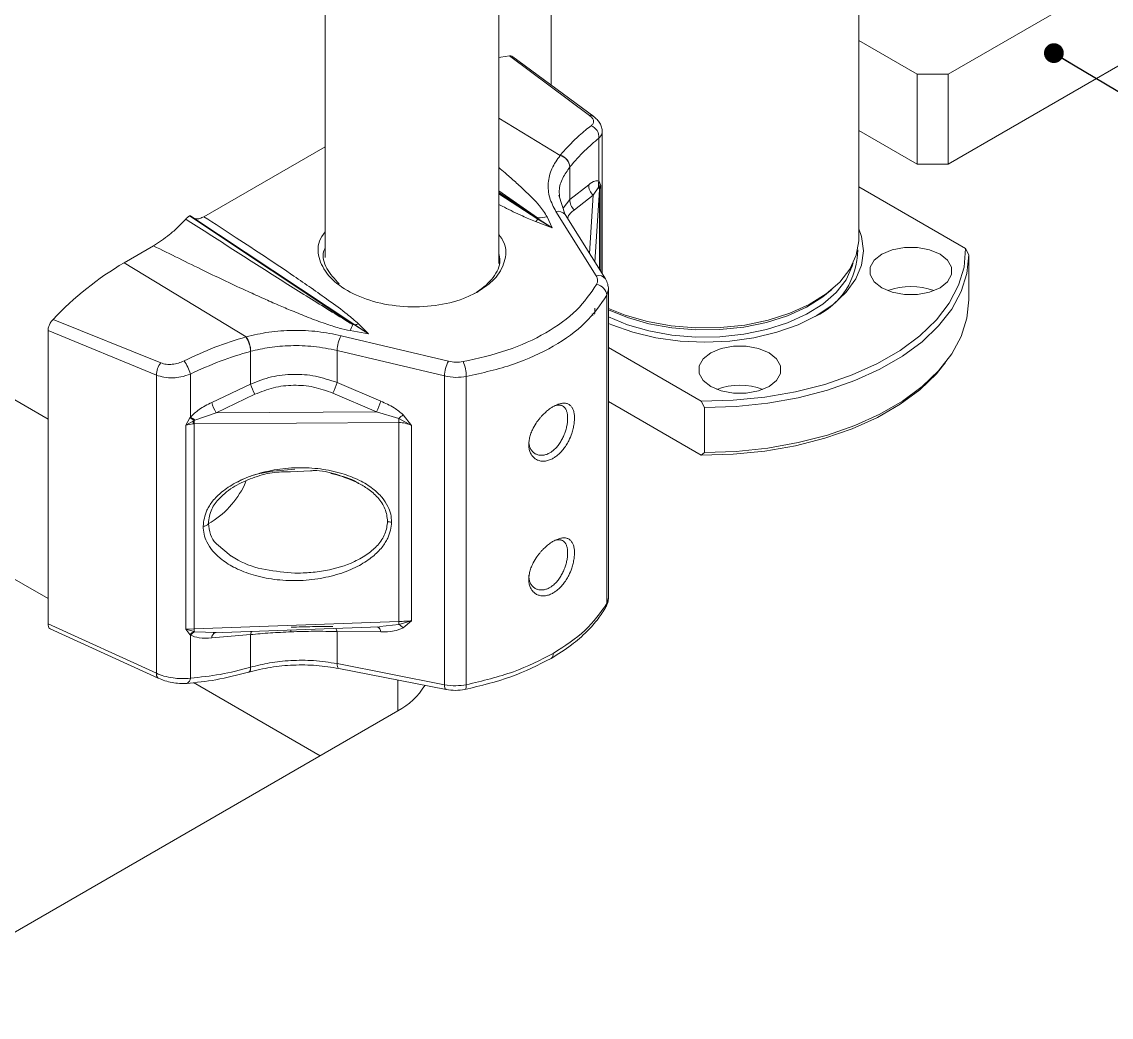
# Model space of a CAD drawing. Header units: millimetres. Extents: x 29 to 2500, y -68 to 1852.
# Drawn here: x 642.2 to 741.3, y 1274.1 to 1364.6 of the extents above; entities that cross this region are included whole.
import ezdxf

# ---------------------------------------------------------------- set-up
doc = ezdxf.new("R2010")
doc.units = ezdxf.units.MM
doc.header["$LTSCALE"] = 6
doc.layers.add('12', color=4, linetype='Continuous')
doc.dimstyles.new('SLDDIMSTYLE4', dxfattribs={"dimtxt": 0.18, "dimasz": 4.5, "dimexe": 0, "dimexo": 0.0625, "dimgap": 0, "dimtad": 0, "dimtih": 1, "dimtoh": 1, "dimdec": 0, "dimrnd": 1e-09, "dimzin": 0, "dimdsep": 46, "dimtxsty": 'Standard', "dimsah": 1, "dimcen": 0.09, "dimadec": 0, "dimazin": 0, "dimtfac": 4.5, "dimtdec": 0, "dimtofl": 0, "dimtmove": 0, "dimatfit": 3, "dimfxl": 0, "dimfrac": 2, "dimtolj": 1, "dimtzin": 0, "dimarcsym": 0})
doc.dimstyles.new('SLDDIMSTYLE5', dxfattribs={"dimtxt": 0.18, "dimasz": 1.8, "dimexe": 0, "dimexo": 0.0625, "dimgap": 0, "dimtad": 0, "dimtih": 1, "dimtoh": 1, "dimdec": 0, "dimrnd": 1e-09, "dimzin": 0, "dimdsep": 46, "dimtxsty": 'Standard', "dimblk1": 'DOT', "dimblk2": 'DOT', "dimsah": 1, "dimcen": 0.09, "dimadec": 0, "dimazin": 0, "dimtfac": 1.8, "dimtdec": 0, "dimtofl": 0, "dimtmove": 0, "dimatfit": 3, "dimldrblk": 'DOT', "dimfxl": 0, "dimfrac": 2, "dimtolj": 1, "dimtzin": 0, "dimarcsym": 0})

# ---------------------------------------------------------------- blocks, each defined once
blk = doc.blocks.new('_Dot')
at = {"color": 0, "linetype": 'ByBlock', "lineweight": -2}
blk.add_line((-0.5, 0), (-1, 0), dxfattribs=at)
at = {"color": 0, "linetype": 'ByBlock', "const_width": 0.5}
blk.add_lwpolyline([(-0.25, 0, 1), (0.25, 0, 1)], format="xyb", close=True, dxfattribs=at)

msp = doc.modelspace()

# ---------------------------------------------------------------- linework, layer by layer
at = {"color": 7, "linetype": 'Continuous', "lineweight": 18}
for p, q in [((726.516, 1359.833), (801.47, 1403.103)), ((726.516, 1351.668), (801.47, 1394.937)), ((685.626, 1342.641), (685.626, 1394.29)), ((690.384, 1390.66), (690.384, 1358.86)), ((718.384, 1344.838), (718.384, 1390.66)), ((669.826, 1387.534), (669.826, 1343.159)), ((718.384, 1362.895), (723.688, 1359.833)), ((693.878, 1356.095), (686.607, 1361.514)), ((694.265, 1355.992), (686.908, 1361.429)), ((723.688, 1351.668), (723.688, 1359.833)), ((723.688, 1359.833), (726.516, 1359.833)), ((726.516, 1359.833), (726.516, 1351.668)), ((691.219, 1352.459), (685.626, 1355.856)), ((694.246, 1356.007), (694.265, 1355.992)), ((718.384, 1354.73), (723.688, 1351.668)), ((694.749, 1354.026), (694.749, 1350.115)), ((695.049, 1341.675), (695.049, 1354.627)), ((669.826, 1353.245), (658.806, 1346.884)), ((691.228, 1352.469), (691.219, 1352.459)), ((692.101, 1351.403), (692.109, 1351.412)), ((692.109, 1351.412), (692.109, 1348.444)), ((726.516, 1351.668), (723.688, 1351.668)), ((693.817, 1349.791), (692.109, 1348.444)), ((694.749, 1350.115), (694.772, 1350.082)), ((694.772, 1350.082), (694.919, 1349.721)), ((689.168, 1346.776), (685.626, 1349.227)), ((685.626, 1349.095), (689.168, 1346.776)), ((689.215, 1346.682), (685.626, 1349.047)), ((685.626, 1348.958), (689.178, 1346.659)), ((691.667, 1347.06), (691.111, 1348.841)), ((691.166, 1348.72), (691.159, 1348.841)), ((694.218, 1348.852), (692.51, 1347.506)), ((694.218, 1348.852), (693.887, 1343.524)), ((694.72, 1349.588), (694.218, 1348.852)), ((694.383, 1342.736), (694.792, 1349.329)), ((694.736, 1349.595), (694.72, 1349.588)), ((694.756, 1349.615), (694.736, 1349.595)), ((694.919, 1349.721), (694.756, 1349.615)), ((694.792, 1349.329), (694.796, 1349.383)), ((694.792, 1342.085), (694.792, 1349.329)), ((694.796, 1349.383), (694.919, 1349.721)), ((694.919, 1349.721), (694.919, 1341.882)), ((728.092, 1343.983), (718.384, 1349.587)), ((692.109, 1348.444), (691.479, 1347.661)), ((672.349, 1337.067), (657.503, 1346.948)), ((657.503, 1346.948), (672.506, 1337.036)), ((672.543, 1337.055), (657.621, 1346.942)), ((689.168, 1346.776), (689.215, 1346.682)), ((690.036, 1346.866), (690.477, 1345.87)), ((694.5, 1341.504), (690.831, 1347.345)), ((695.329, 1341.23), (691.66, 1347.071)), ((690.477, 1345.87), (688.976, 1346.439)), ((689.178, 1346.659), (690.477, 1345.87)), ((690.477, 1345.87), (689.215, 1346.682)), ((654.22, 1344.236), (651.562, 1342.701)), ((728.384, 1343.406), (728.092, 1343.983)), ((728.384, 1339.323), (728.384, 1343.406)), ((662.649, 1335.966), (651.562, 1342.701)), ((695.609, 1340.281), (695.461, 1339.733)), ((695.609, 1312.218), (695.609, 1340.296)), ((695.461, 1311.704), (695.461, 1339.733)), ((694.188, 1337.897), (694.133, 1338.04)), ((645.086, 1337.544), (654.893, 1333.589)), ((672.349, 1337.067), (672.506, 1337.036)), ((672.506, 1337.036), (673.789, 1336.237)), ((673.789, 1336.237), (672.543, 1337.055)), ((672.868, 1337.14), (673.789, 1336.237)), ((644.633, 1336.521), (654.485, 1332.481)), ((644.633, 1336.521), (644.633, 1309.854)), ((662.649, 1335.966), (662.631, 1335.96)), ((671.29, 1336.064), (681.058, 1333.743)), ((673.789, 1336.237), (672.12, 1336.523)), ((695.609, 1334.977), (704.05, 1330.104)), ((663.048, 1334.636), (663.064, 1334.64)), ((663.048, 1334.636), (663.048, 1331.668)), ((670.92, 1334.718), (680.687, 1332.397)), ((670.92, 1331.803), (670.92, 1334.718)), ((726.009, 1333.278), (726.273, 1333.618)), ((654.485, 1332.481), (654.485, 1305.363)), ((657.592, 1328.665), (657.592, 1332.576)), ((680.687, 1332.397), (680.687, 1304.328)), ((682.676, 1332.352), (682.676, 1304.324)), ((638.977, 1331.747), (644.633, 1328.482)), ((663.048, 1331.668), (659.519, 1329.991)), ((674.903, 1330.108), (670.92, 1331.803)), ((663.45, 1330.73), (659.921, 1329.052)), ((674.517, 1329.149), (670.535, 1330.843)), ((704.05, 1325.205), (695.609, 1330.077)), ((704.05, 1330.104), (704.342, 1329.527)), ((659.921, 1329.052), (657.987, 1328.383)), ((659.921, 1329.052), (674.517, 1329.149)), ((676.545, 1328.535), (674.517, 1329.149)), ((704.342, 1329.527), (704.342, 1325.444)), ((657.157, 1327.922), (657.544, 1328.591)), ((657.824, 1328.295), (657.157, 1327.922)), ((657.157, 1327.922), (657.827, 1328.041)), ((657.544, 1328.591), (657.592, 1328.665)), ((657.923, 1328.344), (657.824, 1328.295)), ((657.827, 1328.041), (657.92, 1328.043)), ((657.92, 1328.043), (676.541, 1328.167)), ((657.92, 1328.043), (657.92, 1309.405)), ((657.987, 1328.383), (657.923, 1328.344)), ((676.541, 1310.071), (676.541, 1328.167)), ((677.705, 1327.889), (676.545, 1328.535)), ((677.705, 1327.889), (676.937, 1328.867)), ((657.157, 1309.379), (657.157, 1327.922)), ((677.705, 1310.129), (677.705, 1327.889)), ((704.342, 1325.444), (704.05, 1325.205)), ((666.7, 1323.686), (668.505, 1323.776)), ((659.483, 1319.105), (659.202, 1318.954)), ((661.284, 1316.005), (659.969, 1317.122)), ((661.316, 1316.022), (661.13, 1316.136)), ((638.977, 1315.417), (644.633, 1312.151)), ((695.461, 1311.704), (695.609, 1312.235)), ((676.545, 1309.796), (677.705, 1310.129)), ((676.937, 1309.484), (677.705, 1310.129)), ((654.485, 1305.363), (644.633, 1309.854)), ((644.814, 1309.415), (654.636, 1304.935)), ((657.92, 1309.405), (657.157, 1309.379)), ((657.544, 1308.88), (657.157, 1309.379)), ((657.157, 1309.379), (657.923, 1309.169)), ((676.541, 1310.071), (657.92, 1309.405)), ((657.923, 1309.169), (657.987, 1309.148)), ((657.987, 1309.148), (659.921, 1309.058)), ((659.662, 1309.045), (674.804, 1309.586)), ((670.92, 1309.158), (670.92, 1306.242)), ((670.92, 1309.158), (674.903, 1309.125)), ((674.803, 1309.61), (676.545, 1309.796)), ((657.592, 1308.832), (657.544, 1308.88)), ((657.592, 1304.921), (657.592, 1308.832)), ((659.519, 1308.583), (663.048, 1308.877)), ((663.048, 1305.91), (663.048, 1308.877)), ((680.687, 1304.328), (670.92, 1306.242)), ((662.888, 1305.468), (662.905, 1305.473)), ((663.064, 1305.914), (663.048, 1305.91)), ((671.08, 1305.802), (680.847, 1303.887)), ((657.206, 1304.443), (657.219, 1304.443)), ((657.849, 1304.522), (669.38, 1297.865)), ((676.453, 1301.948), (676.453, 1304.748)), ((676.453, 1301.948), (634.027, 1277.456))]:
    msp.add_line(p, q, dxfattribs=at)
at = {"color": 7, "linetype": 'Continuous', "lineweight": 18, "flags": 128}
for points in [[(686.607, 1361.514), (685.829, 1361.394), (685.626, 1361.355)], [(718.384, 1345.785), (718.626, 1345.092), (718.804, 1343.79), (718.626, 1342.488), (718.098, 1341.218), (717.232, 1340.011), (716.05, 1338.897), (714.58, 1337.904), (712.86, 1337.056), (710.93, 1336.373), (708.84, 1335.873), (706.64, 1335.568), (704.384, 1335.466), (702.128, 1335.568), (699.928, 1335.873), (697.837, 1336.373), (695.908, 1337.056), (695.609, 1337.184)], [(695.609, 1338.54), (697.141, 1337.921), (699.157, 1337.34), (701.308, 1336.953), (703.539, 1336.77), (705.791, 1336.797), (708.007, 1337.031), (710.13, 1337.468), (712.103, 1338.095), (713.877, 1338.897), (715.404, 1339.853), (716.647, 1340.938), (717.571, 1342.124), (718.155, 1343.381), (718.381, 1344.675), (718.384, 1344.838)], [(704.05, 1330.104), (706.961, 1330.184), (709.833, 1330.469), (712.623, 1330.956), (715.289, 1331.636), (717.789, 1332.5), (720.087, 1333.535), (722.148, 1334.725), (723.941, 1336.051), (725.437, 1337.495), (726.616, 1339.034), (727.459, 1340.644), (727.953, 1342.302), (728.092, 1343.983)], [(720.471, 1340.423), (719.781, 1340.97), (719.418, 1341.615), (719.418, 1342.292), (719.781, 1342.936), (720.471, 1343.484), (721.42, 1343.882), (722.536, 1344.091), (723.709, 1344.091), (724.825, 1343.882), (725.774, 1343.484), (726.463, 1342.936), (726.826, 1342.292), (726.826, 1341.615), (726.463, 1340.97), (725.774, 1340.423), (724.825, 1340.024), (723.709, 1339.815), (722.536, 1339.815), (721.42, 1340.024), (720.471, 1340.423)], [(704.342, 1329.527), (707.242, 1329.626), (710.099, 1329.926), (712.873, 1330.423), (715.523, 1331.11), (718.01, 1331.976), (720.296, 1333.01), (722.35, 1334.196), (724.141, 1335.516), (725.642, 1336.951), (726.832, 1338.481), (727.693, 1340.082), (728.213, 1341.732), (728.384, 1343.406)], [(695.609, 1337.769), (697.333, 1337.057), (699.295, 1336.491), (701.389, 1336.114), (703.561, 1335.936), (705.754, 1335.962), (707.912, 1336.19), (709.978, 1336.615), (711.899, 1337.226), (713.626, 1338.007), (715.113, 1338.938), (716.323, 1339.994), (717.223, 1341.149), (717.791, 1342.372), (717.879, 1342.688)], [(695.353, 1341.187), (695.351, 1341.191), (695.336, 1341.218)], [(715.936, 1340.267), (715.113, 1339.591), (713.626, 1338.66), (711.899, 1337.879), (709.978, 1337.268), (707.912, 1336.843), (705.754, 1336.615), (703.561, 1336.589), (701.389, 1336.767), (699.295, 1337.144), (697.333, 1337.71), (695.609, 1338.422)], [(704.342, 1325.444), (707.242, 1325.543), (710.099, 1325.843), (712.873, 1326.34), (715.523, 1327.027), (718.01, 1327.894), (720.296, 1328.927), (722.35, 1330.113), (724.141, 1331.433), (725.642, 1332.869), (726.832, 1334.398), (727.693, 1336), (728.213, 1337.649), (728.384, 1339.323)], [(704.914, 1331.442), (704.225, 1331.99), (703.862, 1332.634), (703.862, 1333.311), (704.225, 1333.956), (704.914, 1334.504), (705.863, 1334.902), (706.979, 1335.111), (708.152, 1335.111), (709.268, 1334.902), (710.218, 1334.504), (710.907, 1333.956), (711.27, 1333.311), (711.27, 1332.634), (710.907, 1331.99), (710.218, 1331.442), (709.268, 1331.044), (708.152, 1330.835), (706.979, 1330.835), (705.863, 1331.044), (704.914, 1331.442)], [(726.009, 1333.278), (725.437, 1332.596), (723.941, 1331.152), (722.148, 1329.826), (720.087, 1328.636), (717.789, 1327.601), (715.289, 1326.737), (712.623, 1326.056), (709.833, 1325.57), (706.961, 1325.285), (704.05, 1325.205)], [(666.729, 1309.133), (666.73, 1309.234), (666.731, 1309.297)], [(671.08, 1305.802), (671.038, 1305.821), (670.991, 1305.879), (670.955, 1305.971), (670.931, 1306.094), (670.92, 1306.242)], [(662.888, 1305.468), (662.93, 1305.489), (662.981, 1305.549), (663.019, 1305.641), (663.042, 1305.763), (663.048, 1305.91)], [(663.064, 1305.914), (663.058, 1305.768), (663.035, 1305.646), (662.998, 1305.553), (662.946, 1305.494), (662.907, 1305.474)], [(654.682, 1304.91), (654.654, 1304.924), (654.636, 1304.935)], [(657.219, 1304.443), (657.263, 1304.449), (657.346, 1304.485), (657.423, 1304.553), (657.491, 1304.651), (657.548, 1304.775), (657.592, 1304.921)], [(680.687, 1304.328), (680.698, 1304.179), (680.722, 1304.056), (680.758, 1303.964), (680.805, 1303.906), (680.847, 1303.887)], [(682.559, 1303.891), (682.595, 1303.911), (682.631, 1303.967), (682.657, 1304.057), (682.672, 1304.177), (682.676, 1304.324)]]:
    msp.add_lwpolyline(points, dxfattribs=at)
at = {"color": 7, "linetype": 'Continuous', "lineweight": 18}
for centre, radius, start, end in [((693.952, 1355.592), 0.508, 54.60354, 98.3795), ((693.623, 1354.108), 1.129, 355.82369, 68.37708), ((690.891, 1351.288), 1.216, 5.40323, 74.35708), ((690.898, 1351.298), 1.217, 5.35629, 74.25396), ((694.931, 1349.711), 1.117, 175.92425, 230.33248), ((695.706, 1349.797), 1.009, 161.62482, 191.95026), ((695.709, 1349.768), 0.988, 161.47257, 190.0949), ((694.115, 1349.326), 0.676, 0.23043, 23.42663), ((694.103, 1349.382), 0.694, 0.14008, 19.68228), ((693.223, 1348.365), 1.117, 175.92425, 230.33248), ((688.392, 1358.514), 11.763, 273.78375, 278.03155), ((691.05, 1346.615), 0.762, 36.78389, 106.64256), ((687.421, 1348.065), 2.25, 313.70581, 321.30593), ((689.314, 1346.485), 0.221, 116.70428, 128.21219), ((711.594, 1343.871), 6.686, 294.83719, 359.85909), ((666.93, 1316.76), 30.152, 120.64384, 136.42399), ((694.718, 1340.777), 0.759, 35.56558, 106.72171), ((694.346, 1339.612), 1.121, 6.19279, 80.62026), ((723.122, 1334.564), 5.971, 69.48489, 110.51511), ((658.868, 1342.436), 14.512, 335.95433, 338.28277), ((672.609, 1336.882), 0.185, 110.91499, 123.85929), ((672.216, 1338.986), 1.958, 279.58927, 289.43471), ((660.711, 1334.627), 2.338, 0.21056, 34.77828), ((660.722, 1334.634), 2.342, 0.15045, 34.65127), ((673.932, 1334.614), 3.014, 151.233, 178.01535), ((656.303, 1332.442), 1.818, 140.85391, 178.76714), ((653.831, 1331.478), 3.918, 16.27197, 35.93567), ((683.699, 1332.293), 3.014, 151.233, 178.01535), ((679.526, 1332.38), 3.15, 359.48809, 24.89811), ((666.804, 1332.721), 3.9, 195.65578, 210.69605), ((665.056, 1333.602), 6.134, 333.27931, 342.94742), ((707.566, 1325.584), 5.971, 69.48489, 110.51511), ((663.275, 1331.044), 3.9, 195.65578, 210.69605), ((669.038, 1331.907), 6.134, 333.27931, 342.94742), ((655.731, 1325.4), 3.67, 53.31962, 60.39348), ((655.195, 1324.888), 4.473, 51.38246, 57.60006), ((645.11, 1328.031), 12.717, 0.04729, 1.19062), ((639.879, 1328.423), 18.045, 358.7953, 359.74958), ((657.685, 1328.558), 18.859, 358.81039, 359.93032), ((679.524, 1325.413), 4.316, 126.83371, 133.66216), ((654.986, 1326.147), 8.355, 302.56026, 336.3544), ((675.857, 1319.842), 0.738, 243.13481, 272.25491), ((658.792, 1319.217), 0.479, 263.52126, 332.18863), ((694.823, 1311.701), 0.638, 331.10912, 0.30936), ((658.498, 1308.021), 1.283, 116.61276, 138.02688), ((658.545, 1308.045), 1.236, 116.85782, 140.45986), ((640.074, 1308.998), 17.85, 0.54671, 1.30487), ((664.027, 1308.677), 0.999, 150.46266, 168.45833), ((669.857, 1308.903), 1.093, 13.4967, 29.61705), ((674.359, 1309.091), 0.545, 3.55553, 63.33088), ((660.657, 1309.699), 15.888, 0.34842, 1.33995), ((676.013, 1308.722), 1.198, 39.49404, 63.63041), ((660.069, 1308.557), 0.551, 116.40025, 177.32675), ((690.104, 1307.123), 0.494, 305.11285, 6.20528), ((654.987, 1305.299), 0.506, 172.76212, 226.01924), ((673.585, 1307.435), 6.191, 297.60006, 329.22659)]:
    msp.add_arc(centre, radius, start, end, dxfattribs=at)
for points, knots in [([(686.907, 1361.429), (686.907, 1361.43), (686.868, 1361.489), (686.759, 1361.518), (686.648, 1361.515), (686.607, 1361.514)], [0, 0, 0, 0, 0.011675, 0.641077, 1, 1, 1, 1]), ([(694.039, 1355.158), (694.109, 1355.222), (694.249, 1355.35), (694.28, 1355.584), (694.176, 1355.838), (693.977, 1356.009), (693.878, 1356.095)], [0, 0, 0, 0, 0.249776, 0.49984, 0.749898, 1, 1, 1, 1]), ([(695.049, 1354.625), (695.038, 1354.755), (695.015, 1355.011), (694.842, 1355.382), (694.59, 1355.723), (694.359, 1355.914), (694.246, 1356.007)], [0, 0, 0, 0, 0.261306, 0.518102, 0.764135, 1, 1, 1, 1]), ([(691.228, 1352.469), (691.47, 1352.745), (691.884, 1353.216), (692.458, 1353.801), (692.983, 1354.297), (693.508, 1354.753), (693.868, 1355.028), (694.039, 1355.158)], [0, 0, 0, 0, 0.256091, 0.437618, 0.610108, 0.814854, 1, 1, 1, 1]), ([(692.109, 1351.412), (692.553, 1351.925), (693.442, 1352.95), (694.314, 1353.668), (694.749, 1354.026)], [0, 0, 0, 0, 0.500375, 1, 1, 1, 1]), ([(694.749, 1354.026), (694.866, 1354.155), (695.041, 1354.346), (695.032, 1354.567), (695.029, 1354.639)], [0, 0, 0, 0, 0.671723, 1, 1, 1, 1]), ([(690.831, 1347.345), (690.613, 1347.764), (690.172, 1348.61), (690.073, 1349.942), (690.372, 1351.256), (690.939, 1352.061), (691.219, 1352.459)], [0, 0, 0, 0, 0.247455, 0.500033, 0.752593, 1, 1, 1, 1]), ([(685.626, 1351.341), (685.818, 1351.181), (686.292, 1350.785), (687.073, 1350.107), (688.146, 1349.124), (689.271, 1348.06), (689.817, 1347.207), (690.036, 1346.866)], [0, 0, 0, 0, 0.113493, 0.279762, 0.473055, 0.789292, 1, 1, 1, 1]), ([(691.159, 1348.841), (691.146, 1348.98), (691.096, 1349.505), (691.393, 1350.386), (691.87, 1351.071), (692.101, 1351.403)], [0, 0, 0, 0, 0.155696, 0.591833, 1, 1, 1, 1]), ([(694.749, 1350.115), (694.628, 1350.137), (694.348, 1350.189), (694.009, 1349.935), (693.817, 1349.791)], [0, 0, 0, 0, 0.432726, 1, 1, 1, 1]), ([(688.976, 1346.439), (688.577, 1346.606), (687.598, 1347.014), (686.503, 1347.555), (685.797, 1347.918), (685.626, 1348.006)], [0, 0, 0, 0, 0.343353, 0.840982, 1, 1, 1, 1]), ([(657.503, 1346.948), (657.472, 1346.929), (657.411, 1346.891), (657.292, 1346.8), (657.209, 1346.715), (657.154, 1346.659)], [0, 0, 0, 0, 0.255599, 0.511198, 1, 1, 1, 1]), ([(657.621, 1346.942), (657.614, 1346.949), (657.603, 1346.959), (657.585, 1346.965), (657.569, 1346.967), (657.553, 1346.966), (657.531, 1346.962), (657.514, 1346.953), (657.503, 1346.948)], [0, 0, 0, 0, 0.2540117, 0.3802573, 0.5065034, 0.6327498, 0.7589966, 1, 1, 1, 1]), ([(658.806, 1346.884), (658.688, 1346.826), (658.412, 1346.692), (658.055, 1346.658), (657.88, 1346.77), (657.815, 1346.811)], [0, 0, 0, 0, 0.320364, 0.747086, 1, 1, 1, 1]), ([(658.806, 1346.884), (659.792, 1346.248), (661.673, 1345.032), (664.408, 1343.232), (666.68, 1341.707), (668.593, 1340.392), (670.213, 1339.24), (671.688, 1338.171), (672.532, 1337.434), (672.868, 1337.14)], [0, 0, 0, 0, 0.201863, 0.385597, 0.566294, 0.677512, 0.791541, 0.916946, 1, 1, 1, 1]), ([(692.51, 1347.506), (692.246, 1347.297), (691.979, 1347.086), (691.889, 1346.757), (691.888, 1346.752)], [0, 0, 0, 0, 0.985774, 1, 1, 1, 1]), ([(657.154, 1346.659), (656.915, 1346.408), (656.437, 1345.904), (655.461, 1345.036), (654.711, 1344.553), (654.22, 1344.236)], [0, 0, 0, 0, 0.256539, 0.513076, 1, 1, 1, 1]), ([(657.154, 1346.659), (658.426, 1345.844), (660.967, 1344.217), (664.783, 1341.787), (668.551, 1339.389), (671.097, 1337.832), (672.349, 1337.067)], [0, 0, 0, 0, 0.25308, 0.505506, 0.756739, 1, 1, 1, 1]), ([(683.754, 1340.069), (683.412, 1339.89), (682.378, 1339.351), (680.213, 1338.769), (677.352, 1338.596), (674.503, 1339.005), (672.023, 1339.944), (670.174, 1341.313), (669.223, 1342.944), (669.09, 1344.428), (669.636, 1345.229), (669.826, 1345.508)], [0, 0, 0, 0, 0.060501, 0.182762, 0.307759, 0.432793, 0.557872, 0.682974, 0.808092, 0.933179, 1, 1, 1, 1]), ([(685.626, 1345.297), (685.812, 1345.03), (686.367, 1344.232), (686.262, 1342.773), (685.435, 1341.219), (684.284, 1340.431), (683.754, 1340.069)], [0, 0, 0, 0, 0.150274, 0.448194, 0.746047, 1, 1, 1, 1]), ([(672.12, 1336.523), (671.784, 1336.596), (670.998, 1336.766), (669.736, 1337.188), (668.308, 1337.716), (666.898, 1338.288), (665.553, 1338.86), (664.222, 1339.446), (661.951, 1340.475), (658.587, 1342.066), (655.75, 1343.476), (654.22, 1344.236)], [0, 0, 0, 0, 0.048376, 0.113326, 0.195381, 0.276045, 0.344181, 0.418866, 0.500121, 0.730315, 1, 1, 1, 1]), ([(671.114, 1340.769), (670.701, 1341.224), (669.857, 1342.152), (669.521, 1343.346), (669.786, 1343.951), (669.826, 1344.042)], [0, 0, 0, 0, 0.449011, 0.916948, 1, 1, 1, 1]), ([(685.626, 1343.525), (685.676, 1343.32), (685.858, 1342.583), (685.216, 1341.328), (684.201, 1340.361), (683.488, 1339.937), (683.4, 1339.885)], [0, 0, 0, 0, 0.152601, 0.548829, 0.944908, 1, 1, 1, 1]), ([(694.5, 1341.504), (694.561, 1341.372), (694.684, 1341.11), (694.58, 1340.849), (694.529, 1340.718)], [0, 0, 0, 0, 0.500028, 1, 1, 1, 1]), ([(695.608, 1340.279), (695.597, 1340.44), (695.575, 1340.763), (695.415, 1341.067), (695.335, 1341.219)], [0, 0, 0, 0, 0.500722, 1, 1, 1, 1]), ([(682.383, 1333.706), (683.745, 1334.011), (686.508, 1334.629), (690.018, 1336.263), (692.867, 1338.3), (693.98, 1339.919), (694.529, 1340.718)], [0, 0, 0, 0, 0.246536, 0.5, 0.753464, 1, 1, 1, 1]), ([(682.676, 1332.352), (684.143, 1332.682), (687.05, 1333.336), (690.707, 1335.049), (693.691, 1337.17), (694.867, 1338.873), (695.461, 1339.733)], [0, 0, 0, 0, 0.252337, 0.5, 0.747664, 1, 1, 1, 1]), ([(694.382, 1338.558), (694.377, 1338.489), (694.368, 1338.331), (694.359, 1338.124), (694.354, 1338.007)], [0, 0, 0, 0, 0.435213, 1, 1, 1, 1]), ([(645.086, 1337.544), (645.014, 1337.46), (644.869, 1337.291), (644.716, 1336.979), (644.642, 1336.714), (644.636, 1336.57), (644.633, 1336.521)], [0, 0, 0, 0, 0.28469, 0.56945, 0.852333, 1, 1, 1, 1]), ([(657.003, 1333.777), (657.933, 1334.214), (659.791, 1335.086), (661.685, 1335.669), (662.631, 1335.96)], [0, 0, 0, 0, 0.5003915, 1, 1, 1, 1]), ([(662.649, 1335.966), (663.328, 1336.121), (664.701, 1336.436), (666.927, 1336.579), (669.171, 1336.487), (670.589, 1336.204), (671.29, 1336.064)], [0, 0, 0, 0, 0.247407, 0.499967, 0.752545, 1, 1, 1, 1]), ([(663.064, 1334.64), (663.629, 1334.771), (664.796, 1335.041), (666.742, 1335.189), (668.842, 1335.129), (670.214, 1334.858), (670.92, 1334.718)], [0, 0, 0, 0, 0.226703, 0.468941, 0.726709, 1, 1, 1, 1]), ([(657.592, 1332.576), (658.492, 1332.988), (660.294, 1333.814), (662.13, 1334.362), (663.048, 1334.636)], [0, 0, 0, 0, 0.4996249, 1, 1, 1, 1]), ([(654.893, 1333.589), (655.054, 1333.539), (655.375, 1333.439), (655.933, 1333.447), (656.493, 1333.554), (656.833, 1333.703), (657.003, 1333.777)], [0, 0, 0, 0, 0.250102, 0.50016, 0.750224, 1, 1, 1, 1]), ([(682.383, 1333.706), (682.161, 1333.679), (681.717, 1333.624), (681.277, 1333.704), (681.058, 1333.743)], [0, 0, 0, 0, 0.499972, 1, 1, 1, 1]), ([(657.592, 1332.576), (657.303, 1332.475), (656.791, 1332.296), (655.956, 1332.206), (655.176, 1332.246), (654.71, 1332.405), (654.485, 1332.481)], [0, 0, 0, 0, 0.282653, 0.49958, 0.758587, 1, 1, 1, 1]), ([(670.92, 1331.803), (670.271, 1332.023), (668.99, 1332.458), (666.945, 1332.605), (664.917, 1332.389), (663.676, 1331.91), (663.048, 1331.668)], [0, 0, 0, 0, 0.253648, 0.500561, 0.747563, 1, 1, 1, 1]), ([(682.676, 1332.352), (682.363, 1332.312), (681.698, 1332.225), (681.037, 1332.338), (680.687, 1332.397)], [0, 0, 0, 0, 0.470654, 1, 1, 1, 1]), ([(670.535, 1330.843), (669.962, 1331.049), (668.812, 1331.462), (666.958, 1331.609), (665.119, 1331.403), (664.005, 1330.953), (663.45, 1330.73)], [0, 0, 0, 0, 0.249556, 0.50069, 0.751454, 1, 1, 1, 1]), ([(659.519, 1329.991), (659.121, 1329.795), (658.42, 1329.448), (657.842, 1328.901), (657.592, 1328.665)], [0, 0, 0, 0, 0.5672743, 1, 1, 1, 1]), ([(676.937, 1328.867), (676.667, 1329.09), (676.048, 1329.601), (675.316, 1329.925), (674.903, 1330.108)], [0, 0, 0, 0, 0.436274, 1, 1, 1, 1]), ([(690.598, 1329.619), (690.655, 1329.651), (690.772, 1329.715), (690.943, 1329.792), (691.112, 1329.853), (691.275, 1329.897), (691.43, 1329.922), (691.578, 1329.929), (691.718, 1329.917), (691.849, 1329.886), (691.968, 1329.837), (692.077, 1329.77), (692.177, 1329.684), (692.292, 1329.546), (692.383, 1329.375), (692.449, 1329.173), (692.486, 1329.009), (692.517, 1328.775), (692.525, 1328.52), (692.508, 1328.249), (692.475, 1327.97), (692.419, 1327.682), (692.341, 1327.389), (692.223, 1327.019), (692.069, 1326.65), (691.882, 1326.3), (691.759, 1326.095), (691.625, 1325.897), (691.483, 1325.708), (691.333, 1325.531), (691.175, 1325.367), (691.01, 1325.215), (690.856, 1325.093), (690.717, 1324.997), (690.578, 1324.912), (690.42, 1324.829), (690.242, 1324.755), (690.062, 1324.699), (689.884, 1324.664), (689.71, 1324.649), (689.542, 1324.654), (689.378, 1324.679), (689.222, 1324.724), (689.076, 1324.788), (688.94, 1324.87), (688.815, 1324.972), (688.667, 1325.128), (688.548, 1325.315), (688.46, 1325.529), (688.41, 1325.701), (688.367, 1325.941), (688.357, 1326.197), (688.38, 1326.465), (688.424, 1326.737), (688.498, 1327.014), (688.601, 1327.293), (688.753, 1327.642), (688.949, 1327.987), (689.178, 1328.313), (689.326, 1328.504), (689.483, 1328.689), (689.701, 1328.924), (689.932, 1329.14), (690.167, 1329.331), (690.329, 1329.449), (690.473, 1329.545), (690.556, 1329.594), (690.598, 1329.619)], [0, 0, 0, 0, 0.013469, 0.027031, 0.040888, 0.054847, 0.068316, 0.081878, 0.095738, 0.109701, 0.123112, 0.136619, 0.150429, 0.164345, 0.190877, 0.204355, 0.218041, 0.230908, 0.256947, 0.270249, 0.282908, 0.30856, 0.321579, 0.334363, 0.373329, 0.386452, 0.399663, 0.413011, 0.426544, 0.439903, 0.453353, 0.467091, 0.480928, 0.490364, 0.499832, 0.513303, 0.526868, 0.540728, 0.55469, 0.568161, 0.581726, 0.595588, 0.609554, 0.622966, 0.636473, 0.650283, 0.6642, 0.690732, 0.70421, 0.717897, 0.730766, 0.756808, 0.770111, 0.78277, 0.80842, 0.821439, 0.834223, 0.873189, 0.88631, 0.899521, 0.912867, 0.926399, 0.95328, 0.966922, 0.980759, 0.990363, 1, 1, 1, 1]), ([(690.743, 1329.697), (690.777, 1329.707), (690.9, 1329.742), (691.056, 1329.757), (691.21, 1329.747), (691.354, 1329.715), (691.482, 1329.653), (691.592, 1329.56), (691.666, 1329.475), (691.73, 1329.376), (691.784, 1329.263), (691.828, 1329.135), (691.873, 1328.949), (691.897, 1328.741), (691.9, 1328.514), (691.889, 1328.278), (691.858, 1328.029), (691.808, 1327.773), (691.744, 1327.513), (691.66, 1327.251), (691.557, 1326.992), (691.471, 1326.8), (691.344, 1326.55), (691.198, 1326.312), (691.038, 1326.092), (690.911, 1325.938), (690.778, 1325.796), (690.638, 1325.665), (690.507, 1325.559), (690.387, 1325.475), (690.22, 1325.372), (690.035, 1325.285), (689.837, 1325.225), (689.639, 1325.186), (689.447, 1325.181), (689.264, 1325.209), (689.088, 1325.259), (688.926, 1325.34), (688.782, 1325.452), (688.684, 1325.551), (688.598, 1325.663), (688.524, 1325.787), (688.464, 1325.925), (688.414, 1326.065), (688.401, 1326.168), (688.395, 1326.216)], [0, 0, 0, 0, 0.0147358, 0.0531372, 0.0726228, 0.092385, 0.131247, 0.1509688, 0.1709745, 0.1903988, 0.2099595, 0.2299532, 0.2500979, 0.2888225, 0.3084845, 0.3284397, 0.3667668, 0.3862189, 0.4059511, 0.4444712, 0.4640165, 0.483839, 0.5032191, 0.5426349, 0.5627189, 0.5821088, 0.6016356, 0.6215972, 0.6417102, 0.6557368, 0.669816, 0.7081792, 0.7276517, 0.7474073, 0.7858076, 0.8052926, 0.8250542, 0.8639148, 0.8836358, 0.9036407, 0.9230651, 0.9426259, 0.9626197, 0.9827645, 1, 1, 1, 1]), ([(676.541, 1328.167), (676.739, 1328.155), (677.144, 1328.13), (677.516, 1327.97), (677.705, 1327.889)], [0, 0, 0, 0, 0.489975, 1, 1, 1, 1]), ([(675.886, 1319.105), (675.869, 1319.348), (675.836, 1319.838), (675.545, 1320.599), (675.124, 1321.24), (674.633, 1321.764), (674.158, 1322.172), (673.597, 1322.56), (672.683, 1323.069), (671.304, 1323.601), (669.394, 1323.997), (667.312, 1324.106), (665.229, 1323.908), (663.319, 1323.432), (661.941, 1322.842), (661.027, 1322.294), (660.303, 1321.762), (659.725, 1321.192), (659.308, 1320.609), (658.889, 1319.879), (658.803, 1319.234), (658.737, 1318.741)], [0, 0, 0, 0, 0.038069, 0.076795, 0.124725, 0.152566, 0.181271, 0.213959, 0.247748, 0.324381, 0.409738, 0.500182, 0.590626, 0.675982, 0.752615, 0.786377, 0.819092, 0.87556, 0.899812, 0.923556, 1, 1, 1, 1]), ([(659.215, 1318.993), (659.278, 1319.436), (659.394, 1320.25), (660.278, 1321.419), (661.55, 1322.405), (663.226, 1323.151), (664.945, 1323.679), (666.138, 1323.684), (666.7, 1323.686)], [0, 0, 0, 0, 0.1598698, 0.2937498, 0.4816382, 0.6580927, 0.839014, 1, 1, 1, 1]), ([(661.87, 1322.754), (661.888, 1322.765), (662.627, 1323.217), (664.411, 1323.722), (666.201, 1323.856), (667.094, 1323.923)], [0, 0, 0, 0, 0.012073, 0.506916, 1, 1, 1, 1]), ([(668.505, 1323.776), (668.613, 1323.783), (669.396, 1323.832), (670.954, 1323.472), (672.216, 1322.939), (672.897, 1322.651)], [0, 0, 0, 0, 0.068895, 0.497341, 1, 1, 1, 1]), ([(670.343, 1323.534), (671.101, 1323.364), (672.006, 1323.16), (672.748, 1322.709), (672.868, 1322.636)], [0, 0, 0, 0, 0.83794, 1, 1, 1, 1]), ([(672.868, 1322.636), (673.163, 1322.478), (673.826, 1322.123), (674.673, 1321.346), (675.377, 1320.345), (675.475, 1319.571), (675.523, 1319.184)], [0, 0, 0, 0, 0.202343, 0.455953, 0.727526, 1, 1, 1, 1]), ([(658.737, 1318.741), (658.754, 1318.498), (658.788, 1318.008), (659.079, 1317.247), (659.5, 1316.606), (659.991, 1316.082), (660.466, 1315.675), (661.027, 1315.286), (661.941, 1314.777), (663.319, 1314.245), (665.229, 1313.85), (667.312, 1313.74), (669.394, 1313.938), (671.304, 1314.414), (672.683, 1315.004), (673.597, 1315.552), (674.321, 1316.084), (674.898, 1316.654), (675.315, 1317.237), (675.735, 1317.967), (675.821, 1318.612), (675.886, 1319.105)], [0, 0, 0, 0, 0.0380687, 0.0767946, 0.1247251, 0.152566, 0.1812714, 0.2139593, 0.2477484, 0.3243812, 0.4097376, 0.5001816, 0.5906257, 0.675982, 0.7526149, 0.7863771, 0.8190918, 0.8755599, 0.899812, 0.9235557, 1, 1, 1, 1]), ([(675.523, 1319.184), (675.474, 1318.797), (675.376, 1318.024), (674.676, 1317.019), (673.713, 1316.174), (672.165, 1315.292), (670.306, 1314.732), (668.775, 1314.539), (667.841, 1314.481), (667.42, 1314.481), (667.094, 1314.481)], [0, 0, 0, 0, 0.125755, 0.251113, 0.368198, 0.501401, 0.750483, 0.887962, 0.913311, 1, 1, 1, 1]), ([(659.969, 1317.122), (659.955, 1317.134), (659.677, 1317.366), (659.361, 1318.009), (659.265, 1318.656), (659.215, 1318.993)], [0, 0, 0, 0, 0.025332, 0.492528, 1, 1, 1, 1]), ([(690.598, 1317.371), (690.655, 1317.403), (690.772, 1317.467), (690.943, 1317.544), (691.112, 1317.605), (691.275, 1317.649), (691.43, 1317.674), (691.578, 1317.681), (691.718, 1317.669), (691.849, 1317.638), (691.968, 1317.589), (692.077, 1317.522), (692.177, 1317.436), (692.292, 1317.298), (692.383, 1317.126), (692.449, 1316.925), (692.486, 1316.761), (692.517, 1316.527), (692.525, 1316.272), (692.508, 1316), (692.475, 1315.722), (692.419, 1315.434), (692.341, 1315.141), (692.223, 1314.771), (692.069, 1314.402), (691.882, 1314.052), (691.759, 1313.847), (691.625, 1313.649), (691.483, 1313.46), (691.333, 1313.283), (691.175, 1313.119), (691.01, 1312.967), (690.856, 1312.845), (690.717, 1312.749), (690.578, 1312.663), (690.42, 1312.581), (690.242, 1312.506), (690.062, 1312.451), (689.884, 1312.416), (689.71, 1312.401), (689.542, 1312.406), (689.378, 1312.431), (689.222, 1312.476), (689.076, 1312.54), (688.94, 1312.622), (688.815, 1312.724), (688.667, 1312.88), (688.548, 1313.067), (688.46, 1313.281), (688.41, 1313.453), (688.367, 1313.692), (688.357, 1313.949), (688.38, 1314.217), (688.424, 1314.489), (688.498, 1314.766), (688.601, 1315.045), (688.753, 1315.394), (688.949, 1315.739), (689.178, 1316.065), (689.326, 1316.256), (689.483, 1316.441), (689.701, 1316.676), (689.932, 1316.892), (690.167, 1317.083), (690.329, 1317.201), (690.473, 1317.297), (690.556, 1317.346), (690.598, 1317.371)], [0, 0, 0, 0, 0.013469, 0.027031, 0.040888, 0.054847, 0.068316, 0.081878, 0.095738, 0.109701, 0.123112, 0.136619, 0.150429, 0.164345, 0.190877, 0.204355, 0.218041, 0.230908, 0.256947, 0.270249, 0.282908, 0.30856, 0.321579, 0.334363, 0.373329, 0.386452, 0.399663, 0.413011, 0.426544, 0.439903, 0.453353, 0.467091, 0.480928, 0.490364, 0.499832, 0.513303, 0.526868, 0.540728, 0.55469, 0.568161, 0.581726, 0.595588, 0.609554, 0.622966, 0.636473, 0.650283, 0.6642, 0.690732, 0.70421, 0.717897, 0.730766, 0.756808, 0.770111, 0.78277, 0.80842, 0.821439, 0.834223, 0.873189, 0.88631, 0.899521, 0.912867, 0.926399, 0.95328, 0.966922, 0.980759, 0.990363, 1, 1, 1, 1]), ([(690.743, 1317.449), (690.777, 1317.458), (690.9, 1317.494), (691.056, 1317.509), (691.21, 1317.499), (691.354, 1317.467), (691.482, 1317.404), (691.592, 1317.312), (691.666, 1317.227), (691.73, 1317.128), (691.784, 1317.015), (691.828, 1316.887), (691.873, 1316.701), (691.897, 1316.492), (691.9, 1316.266), (691.889, 1316.03), (691.858, 1315.781), (691.808, 1315.525), (691.744, 1315.265), (691.66, 1315.003), (691.557, 1314.744), (691.471, 1314.552), (691.344, 1314.302), (691.198, 1314.063), (691.038, 1313.844), (690.911, 1313.69), (690.778, 1313.548), (690.638, 1313.417), (690.507, 1313.311), (690.387, 1313.227), (690.22, 1313.123), (690.035, 1313.037), (689.837, 1312.977), (689.639, 1312.938), (689.447, 1312.933), (689.264, 1312.961), (689.088, 1313.01), (688.926, 1313.092), (688.782, 1313.204), (688.684, 1313.303), (688.598, 1313.414), (688.524, 1313.539), (688.463, 1313.676), (688.4, 1313.872), (688.366, 1314.072), (688.365, 1314.228), (688.364, 1314.271)], [0, 0, 0, 0, 0.01422, 0.051278, 0.070081, 0.089152, 0.126654, 0.145686, 0.164991, 0.183736, 0.202612, 0.221906, 0.241346, 0.278715, 0.297689, 0.316946, 0.353932, 0.372703, 0.391745, 0.428917, 0.447778, 0.466907, 0.485609, 0.523646, 0.543027, 0.561738, 0.580581, 0.599845, 0.619254, 0.632789, 0.646376, 0.683397, 0.702188, 0.721252, 0.758308, 0.777112, 0.796182, 0.833682, 0.852713, 0.872018, 0.890763, 0.909639, 0.928933, 0.948373, 0.985744, 1, 1, 1, 1]), ([(667.094, 1314.481), (666.195, 1314.55), (664.4, 1314.687), (662.423, 1315.31), (661.515, 1315.894), (661.316, 1316.022)], [0, 0, 0, 0, 0.4390275, 0.8768864, 1, 1, 1, 1]), ([(695.381, 1311.392), (695.447, 1311.529), (695.58, 1311.803), (695.599, 1312.091), (695.608, 1312.235)], [0, 0, 0, 0, 0.49948, 1, 1, 1, 1]), ([(690.388, 1306.718), (691.026, 1307.116), (692.236, 1307.872), (693.629, 1309.103), (694.67, 1310.263), (695.155, 1311.034), (695.381, 1311.392)], [0, 0, 0, 0, 0.295571, 0.560958, 0.795857, 1, 1, 1, 1]), ([(695.461, 1311.704), (694.877, 1310.864), (693.72, 1309.201), (691.63, 1307.847), (690.595, 1307.176)], [0, 0, 0, 0, 0.504673, 1, 1, 1, 1]), ([(677.705, 1310.129), (677.516, 1310.118), (677.144, 1310.097), (676.739, 1310.079), (676.541, 1310.071)], [0, 0, 0, 0, 0.510025, 1, 1, 1, 1]), ([(644.633, 1309.854), (644.642, 1309.769), (644.66, 1309.599), (644.737, 1309.455), (644.807, 1309.426), (644.817, 1309.422)], [0, 0, 0, 0, 0.461626, 0.923138, 1, 1, 1, 1]), ([(663.048, 1308.877), (663.641, 1308.933), (664.812, 1309.044), (666.095, 1309.103), (666.729, 1309.133)], [0, 0, 0, 0, 0.505456, 1, 1, 1, 1]), ([(666.729, 1309.133), (667.44, 1309.155), (668.883, 1309.199), (670.235, 1309.172), (670.92, 1309.158)], [0, 0, 0, 0, 0.493251, 1, 1, 1, 1]), ([(666.763, 1309.552), (667.409, 1309.573), (668.709, 1309.616), (669.923, 1309.614), (670.535, 1309.613)], [0, 0, 0, 0, 0.496408, 1, 1, 1, 1]), ([(674.903, 1309.125), (675.316, 1309.129), (676.048, 1309.136), (676.667, 1309.378), (676.937, 1309.484)], [0, 0, 0, 0, 0.563726, 1, 1, 1, 1]), ([(657.592, 1308.832), (657.842, 1308.736), (658.42, 1308.511), (659.121, 1308.557), (659.519, 1308.583)], [0, 0, 0, 0, 0.432726, 1, 1, 1, 1]), ([(690.595, 1307.176), (689.43, 1306.577), (687.078, 1305.367), (684.152, 1304.673), (682.676, 1304.324)], [0, 0, 0, 0, 0.495327, 1, 1, 1, 1]), ([(662.905, 1305.473), (663.553, 1305.633), (664.852, 1305.952), (666.95, 1306.142), (669.066, 1306.122), (670.409, 1305.908), (671.08, 1305.801)], [0, 0, 0, 0, 0.249884, 0.499834, 0.749863, 1, 1, 1, 1]), ([(670.92, 1306.242), (670.214, 1306.352), (668.842, 1306.564), (666.742, 1306.553), (664.796, 1306.349), (663.629, 1306.056), (663.064, 1305.914)], [0, 0, 0, 0, 0.273291, 0.531059, 0.773297, 1, 1, 1, 1]), ([(682.559, 1303.891), (684.001, 1304.233), (686.887, 1304.918), (689.22, 1306.117), (690.388, 1306.718)], [0, 0, 0, 0, 0.4993076, 1, 1, 1, 1]), ([(657.592, 1304.921), (657.303, 1304.895), (656.791, 1304.85), (655.955, 1304.931), (655.176, 1305.09), (654.71, 1305.274), (654.485, 1305.363)], [0, 0, 0, 0, 0.282663, 0.49958, 0.758593, 1, 1, 1, 1]), ([(657.22, 1304.443), (658.11, 1304.531), (659.985, 1304.717), (661.888, 1305.209), (662.888, 1305.468)], [0, 0, 0, 0, 0.4747866, 1, 1, 1, 1]), ([(663.048, 1305.91), (662.13, 1305.671), (660.294, 1305.192), (658.492, 1305.012), (657.592, 1304.921)], [0, 0, 0, 0, 0.5003751, 1, 1, 1, 1]), ([(654.682, 1304.91), (654.872, 1304.833), (655.254, 1304.678), (655.917, 1304.518), (656.593, 1304.425), (657.01, 1304.437), (657.22, 1304.443)], [0, 0, 0, 0, 0.247773, 0.496628, 0.747321, 1, 1, 1, 1]), ([(680.687, 1304.328), (681.037, 1304.277), (681.698, 1304.181), (682.363, 1304.278), (682.676, 1304.324)], [0, 0, 0, 0, 0.529346, 1, 1, 1, 1]), ([(680.847, 1303.887), (681.132, 1303.847), (681.7, 1303.767), (682.273, 1303.85), (682.559, 1303.891)], [0, 0, 0, 0, 0.500483, 1, 1, 1, 1])]:
    msp.add_open_spline(points, degree=3, knots=knots, dxfattribs=at)

# ---------------------------------------------------------------- leaders
at = {"layer": '12'}
for points, dimstyle in [([(587.369, 1434.94), (914.997, 1322.543)], 'SLDDIMSTYLE4'), ([(736.129, 1361.757), (917.076, 1253.796)], 'SLDDIMSTYLE5')]:
    msp.add_leader(points, dimstyle=dimstyle, dxfattribs=at)

doc.saveas('drawing.dxf')
